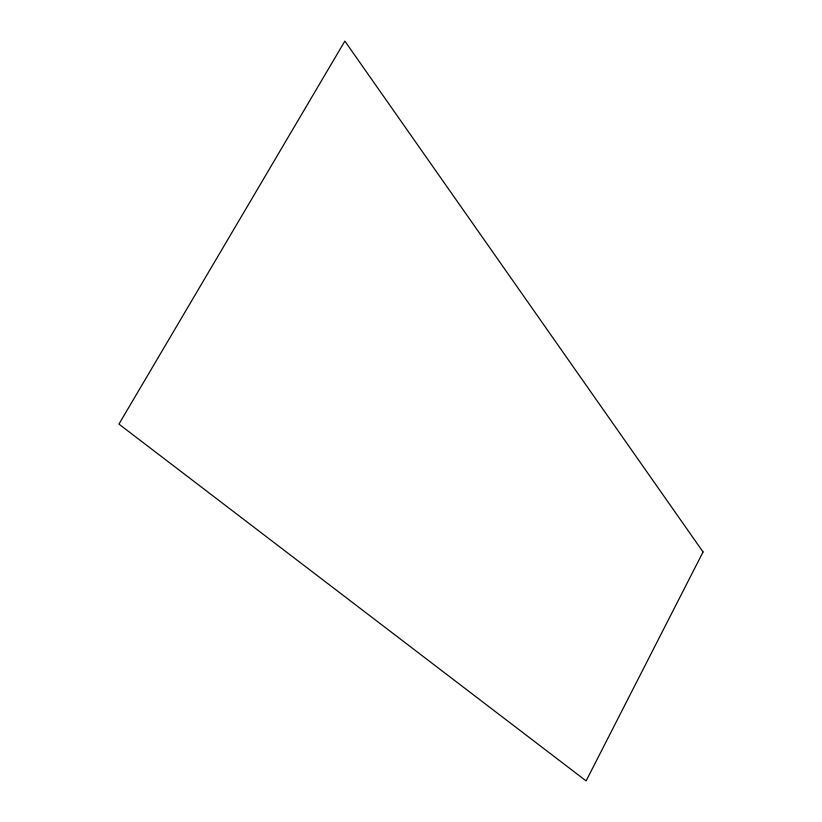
<?xml version="1.0" encoding="UTF-8"?>
<svg xmlns="http://www.w3.org/2000/svg" width="822" height="822" viewBox="0 0 822 822"><rect width="100%" height="100%" fill="white"/><g stroke="black" fill="none" stroke-linecap="round" stroke-linejoin="round"><path stroke-width="1.23" d="M703.057 551.963L586.117 780.9L118.943 424.101L344.86 41.1L703.057 551.963"/></g></svg>
